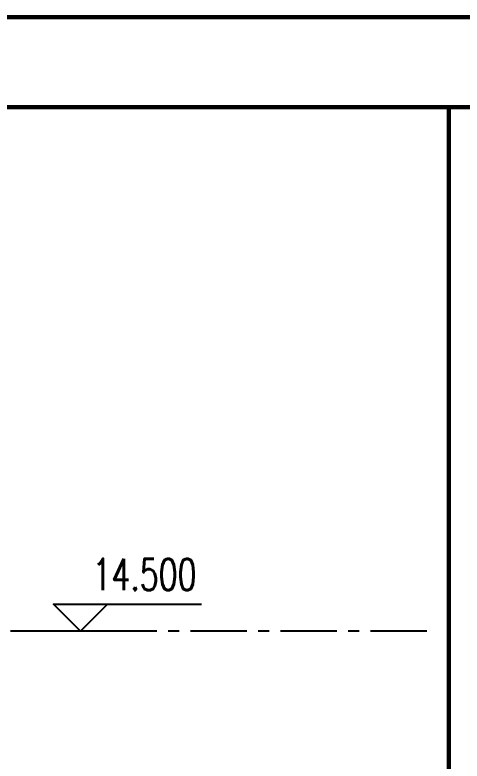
# Model space of a CAD drawing. Extents: x -160106 to 966792, y -663931 to 1550022.
# Drawn here: x -75090.3 to -74891.5, y -98253.1 to -97921.2 of the extents above; entities that cross this region are included whole.
import ezdxf
from ezdxf.enums import TextEntityAlignment as Align

# ---------------------------------------------------------------- set-up
doc = ezdxf.new("R2010")
doc.units = 0
doc.linetypes.add('ZN-CENTER', pattern=[2, 1.25, -0.25, 0.25, -0.25])
for name, color, linetype in [('!ZN6-轴线-1', 1, 'ZN-CENTER'), ('!ZN7-符号-173', 173, 'Continuous'), ('0-cxFrame', 155, 'Continuous')]:
    doc.layers.add(name, color=color, linetype=linetype)
doc.layers.add('0-cxText', color=131, linetype='Continuous', lineweight=25)
doc.styles.add('cx_tuming', font='simhei.ttf')
doc.styles.add('cx_tuqian1', font='')
doc.styles.add('ZNTextStyle', font='ROMANS.shx', dxfattribs={"width": 0.7, "bigfont": 'CHINESE.shx'})
doc.styles.add('黑体', font='simhei.ttf', dxfattribs={"height": 12})
doc.styles.get('cx_tuqian1').set_extended_font_data('SimSun')

# ---------------------------------------------------------------- blocks, each defined once
blk = doc.blocks.new('zjcx_TT(Dragon)')
at = {"layer": '0-cxFrame', "const_width": 30}
blk.add_lwpolyline([(-7000, -10200.2), (0, -10200.2), (0, 0), (-7000, 0)], close=True, dxfattribs=at)
blk = doc.blocks.new('zjcx_T2(Dragon)')
at = {"layer": '0-cxFrame', "const_width": 50}
blk.add_lwpolyline([(-7000, 40000), (0, 40000), (0, 0), (-7000, 0)], close=True, dxfattribs=at)
at = {"layer": '0-cxFrame'}
blk.add_blockref('zjcx_TT(Dragon)', (0, 40000), dxfattribs=at)
blk = doc.blocks.new('TK22.A2 L(Dragon)')
at = {"layer": '0-cxFrame', "color": 7, "const_width": 0.5}
blk.add_lwpolyline([(0, 0), (-594, 0), (-594, 420), (0, 420)], close=True, dxfattribs=at)
at = {"layer": '0-cxFrame', "const_width": 0.5}
for points in [[(-80, 10), (-574, 10), (-574, 410), (-80, 410)], [(-10, 10), (-80, 10), (-80, 410), (-10, 410)]]:
    blk.add_lwpolyline(points, close=True, dxfattribs=at)
at = {"layer": '0-cxFrame', "xscale": 0.01, "yscale": 0.01, "zscale": 0.01}
blk.add_blockref('zjcx_T2(Dragon)', (-10, 10), dxfattribs=at)
at = {"style": '黑体', "flags": 4}
blk.add_attdef('图幅', text='', height=3.3, dxfattribs=at).set_placement((-40, 3), align=Align.RIGHT)
at = {"layer": '0-cxText', "flags": 4}
for tag, height, style, p in [('建设单位', 3.5, 'cx_tuming', (-45, 240)), ('项目名称', 3.5, 'cx_tuming', (-45, 210)), ('子项名称', 3.5, 'cx_tuming', (-45, 180)), ('工程编号', 3.3, 'cx_tuqian1', (-35, 165)), ('图名1', 3.5, 'cx_tuming', (-45, 87)), ('图名2', 3.5, 'cx_tuming', (-45, 79)), ('图名3', 3.5, 'cx_tuming', (-45, 71)), ('出图日期', 3.3, 'cx_tuqian1', (-39, 60)), ('专业', 3.3, 'cx_tuqian1', (-55, 52)), ('图号', 3.3, 'cx_tuqian1', (-55, 44)), ('版次', 3.3, 'cx_tuqian1', (-20, 44))]:
    blk.add_attdef(tag, text='', height=height, dxfattribs=dict(at, style=style)).set_placement(p, align=Align.MIDDLE)
at = {"layer": 'Defpoints', "color": 6, "flags": 4}
for tag, height, style, p in [('tufu', 3.3, '黑体', (-12, 12)), ('dwfname', 4, 'cx_tuqian1', (-80, 3))]:
    blk.add_attdef(tag, text='', height=height, dxfattribs=dict(at, style=style)).set_placement(p, align=Align.RIGHT)
blk = doc.blocks.new('Zsymbol-Level')
at = {"ltscale": 10}
blk.add_line((3.475, 0), (-6.849, 0), dxfattribs=at)
blk.add_lwpolyline([(3, 3), (0, 0), (-3, 3), (13.45, 3)])
at = {"color": 0, "style": 'ZNTextStyle', "width": 0.7, "flags": 8}
blk.add_attdef('标高', text='', height=3.5, dxfattribs=at).set_placement((7.12, 6.309), align=Align.MIDDLE_CENTER)
blk.add_attdef('楼层号', text='', height=3.5, dxfattribs=at).set_placement((21.351, 6.289), align=Align.MIDDLE)

msp = doc.modelspace()

# ---------------------------------------------------------------- linework, layer by layer
at = {"layer": '!ZN6-轴线-1', "linetype": 'ZN-CENTER', "ltscale": 20}
msp.add_line((-74907.23, -98195.35), (-76427.82, -98195.35), dxfattribs=at)

# ---------------------------------------------------------------- block references
at = {"layer": '!ZN7-符号-173', "color": 7, "ltscale": 70}
ref = msp.add_blockref('Zsymbol-Level', (-75061.17, -98195.35), dxfattribs=dict(at, xscale=4, yscale=4, zscale=4))
ref.add_attrib('标高', '14.500', dxfattribs={"layer": '0', "color": 0, "height": 14, "style": 'ZNTextStyle', "width": 0.7}).set_placement((-75032.69, -98170.12), align=Align.MIDDLE_CENTER)
at = {"layer": '0-cxFrame', "xscale": 4, "yscale": 4, "zscale": 4}
msp.add_blockref('TK22.A2 L(Dragon)', (-74577.4, -99602.2), dxfattribs=at)

doc.saveas('drawing.dxf')
